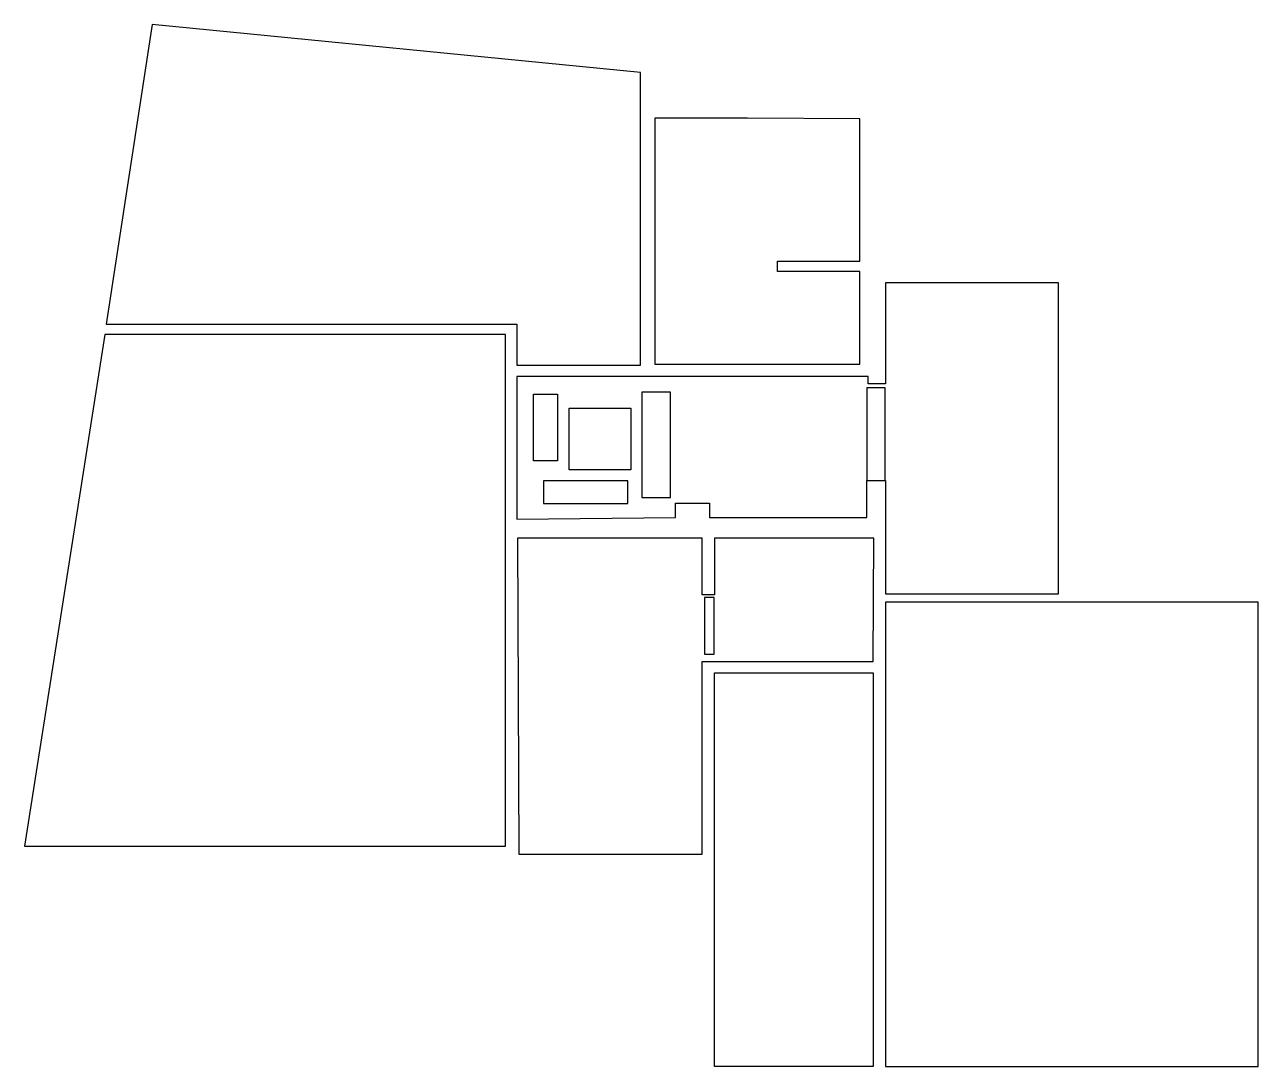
# Model space of a CAD drawing. Header units: metres. Extents: x 40.1 to 52.1, y -405.1 to -395.
import ezdxf

# ---------------------------------------------------------------- set-up
doc = ezdxf.new("R2010")
doc.units = ezdxf.units.M
doc.layers.add('AREE LEONARDO', color=5, linetype='Continuous')

msp = doc.modelspace()

# ---------------------------------------------------------------- linework, layer by layer
at = {"layer": 'AREE LEONARDO', "color": 5}
for points in [[(44.915, -397.884), (44.915, -398.284), (46.115, -398.284), (46.115, -395.441), (41.372, -394.975), (40.928, -397.884), (44.915, -397.884)], [(48.495, -400.504), (50.175, -400.504), (50.175, -397.484), (48.495, -397.484), (48.495, -398.463), (48.325, -398.463), (48.325, -398.394), (44.915, -398.394), (44.915, -399.779), (46.455, -399.764), (46.455, -399.624), (46.785, -399.624), (46.785, -399.764), (48.315, -399.764), (48.315, -399.403), (48.495, -399.403), (48.495, -400.504)], [(40.135, -402.954), (44.805, -402.954), (44.805, -397.984), (40.915, -397.984), (40.135, -402.954)], [(52.115, -400.584), (48.495, -400.584), (48.495, -405.094), (52.115, -405.094)]]:
    msp.add_lwpolyline(points, close=True, dxfattribs=at)
at = {"layer": 'AREE LEONARDO', "color": 3}
for points in [[(46.255, -395.884), (46.255, -398.274), (48.245, -398.274), (48.245, -397.374), (47.445, -397.374), (47.445, -397.274), (48.245, -397.274), (48.245, -395.889), (47.155, -395.884), (47.155, -395.884), (46.255, -395.884)], [(44.935, -403.034), (46.715, -403.034), (46.715, -401.16), (48.375, -401.16), (48.38, -399.964), (46.835, -399.964), (46.835, -400.514), (46.715, -400.514), (46.715, -399.964), (44.92, -399.964), (44.935, -403.034)], [(46.835, -401.27), (48.375, -401.27), (48.375, -405.094), (46.835, -405.094)]]:
    msp.add_lwpolyline(points, close=True, dxfattribs=at)
at = {"layer": 'AREE LEONARDO', "color": 2}
for points in [[(45.077, -398.563), (45.31, -398.563), (45.31, -399.212), (45.077, -399.212)], [(46.406, -398.544), (46.128, -398.544), (46.128, -399.569), (46.406, -399.569)], [(48.493, -398.503), (48.315, -398.503), (48.315, -399.403), (48.493, -399.403)], [(45.993, -399.407), (45.175, -399.407), (45.175, -399.625), (45.993, -399.625)], [(46.831, -400.541), (46.738, -400.541), (46.738, -401.09), (46.831, -401.09)]]:
    msp.add_lwpolyline(points, close=True, dxfattribs=at)
at = {"layer": 'AREE LEONARDO', "color": 1}
msp.add_lwpolyline([(45.423, -398.699), (46.023, -398.699), (46.023, -399.299), (45.423, -399.299)], close=True, dxfattribs=at)

doc.saveas('drawing.dxf')
